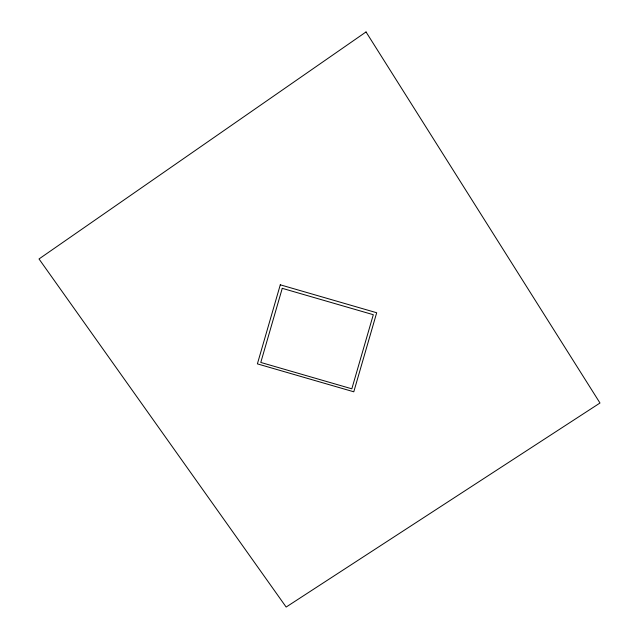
<?xml version="1.0" encoding="UTF-8"?>
<svg xmlns="http://www.w3.org/2000/svg" width="639" height="639" viewBox="0 0 639 639"><rect width="100%" height="100%" fill="white"/><g stroke="black" fill="none" stroke-linecap="round" stroke-linejoin="round"><path stroke-width="0.96" d="M280.289 284.818L257.389 363.871L353.79 391.795L376.69 312.743L280.289 284.818M282.254 288.333L260.784 362.441L351.833 388.816L373.304 314.707L282.254 288.333M366.027 31.95L39.011 258.963L286.152 607.05L599.989 403.009L366.027 31.95"/></g></svg>
